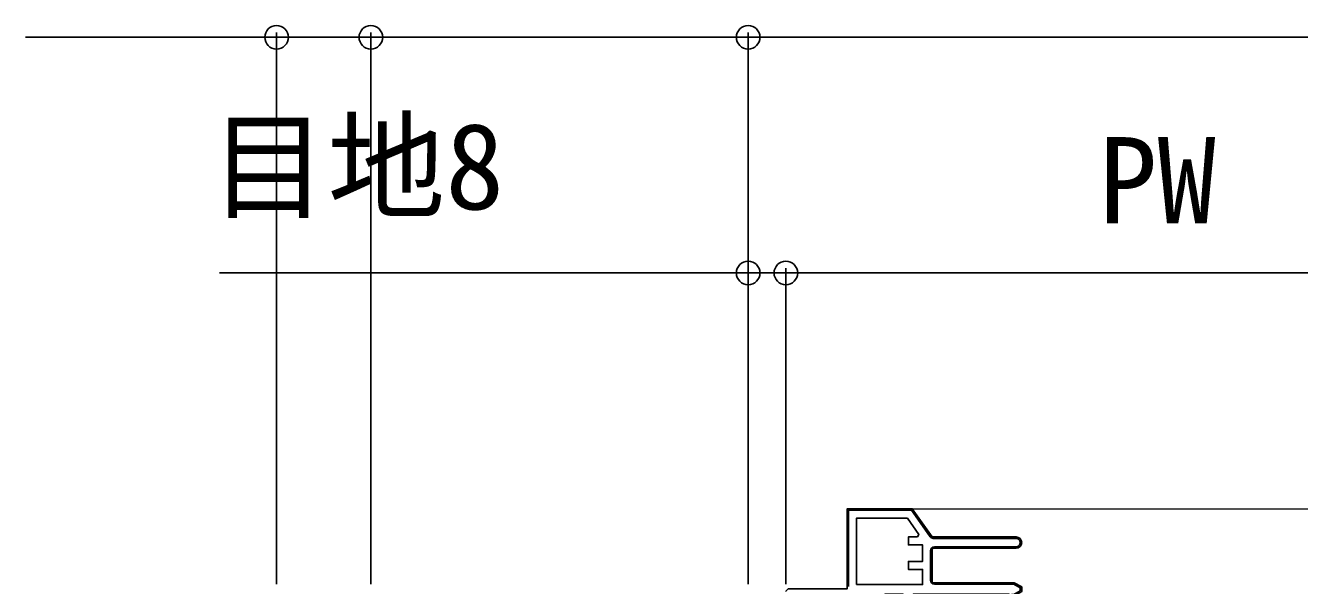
# Model space of a CAD drawing. Units: millimetres, scale not verified. Extents: x -1750 to 1750, y -2600 to 2589.
# Drawn here: x -72.8 to 197.4, y 1954.3 to 2073.1 of the extents above; entities that cross this region are included whole.
import ezdxf
from ezdxf.enums import TextEntityAlignment as Align

# ---------------------------------------------------------------- set-up
doc = ezdxf.new("R2010")
doc.units = ezdxf.units.MM
doc.header["$LTSCALE"] = 14
doc.layers.add('0-3_YKK_11', color=7, linetype='Continuous')
doc.layers.add('0-7_YKK_D', color=6, linetype='Continuous')
doc.layers.add('0-4_YKK_12', color=1, linetype='Continuous', lineweight=18)
doc.styles.add('ＭＳ ゴシック', font='')
doc.styles.get('ＭＳ ゴシック').set_extended_font_data('MS Gothic')

msp = doc.modelspace()

# ---------------------------------------------------------------- linework, layer by layer
at = {"layer": '0-3_YKK_11'}
for p, q in [((102.87, 1970.62), (103.17, 1970.32)), ((105.69, 1970.62), (105.99, 1970.32)), ((108.52, 1970.62), (108.82, 1970.32)), ((111.35, 1970.62), (111.65, 1970.32)), ((114.18, 1970.62), (114.48, 1970.32)), ((101.44, 1969.22), (101.74, 1968.92)), ((116.49, 1968.31), (117.71, 1967.09)), ((101.44, 1966.39), (101.74, 1966.09)), ((137.24, 1964.32), (119.7, 1964.32)), ((120.18, 1964.62), (120.48, 1964.32)), ((123.01, 1964.62), (123.31, 1964.32)), ((125.84, 1964.62), (126.14, 1964.32)), ((128.66, 1964.62), (128.96, 1964.32)), ((131.49, 1964.62), (131.79, 1964.32)), ((134.32, 1964.62), (134.62, 1964.32)), ((137.15, 1964.62), (137.48, 1964.29)), ((101.44, 1963.56), (101.74, 1963.26)), ((119.14, 1955.42), (119.14, 1961.72)), ((119.55, 1962.42), (119.78, 1962.2)), ((119.94, 1962.52), (137.24, 1962.52)), ((122.28, 1962.52), (122.58, 1962.22)), ((125.11, 1962.52), (125.41, 1962.22)), ((127.94, 1962.52), (128.24, 1962.22)), ((130.76, 1962.52), (131.06, 1962.22)), ((133.59, 1962.52), (133.89, 1962.22)), ((136.42, 1962.52), (136.72, 1962.22)), ((138.11, 1963.67), (138.44, 1963.34)), ((101.44, 1960.74), (101.74, 1960.44)), ((119.14, 1960.01), (119.44, 1959.71)), ((101.44, 1957.91), (101.74, 1957.61)), ((119.14, 1957.18), (119.44, 1956.88)), ((101.44, 1955.08), (101.74, 1954.78)), ((121.39, 1954.92), (121.69, 1954.62)), ((124.22, 1954.92), (124.52, 1954.62)), ((127.05, 1954.92), (127.35, 1954.62)), ((129.88, 1954.92), (130.18, 1954.62)), ((132.71, 1954.92), (133.01, 1954.62)), ((135.54, 1954.92), (135.84, 1954.62))]:
    msp.add_line(p, q, dxfattribs=at)
for points in [[(137.24, 1964.62), (119.44, 1964.62), (115.24, 1970.62), (101.44, 1970.62), (101.44, 1953.62), (88.94, 1953.62), (88.44, 1953.12), (88.94, 1953.62), (101.44, 1953.62), (101.44, 1970.62), (115.24, 1970.62), (119.44, 1964.62)], [(103.44, 1954.52), (103.44, 1968.62), (114.2, 1968.62), (116.62, 1965.16), (116.34, 1964.62), (114.44, 1964.62), (114.44, 1962.92), (117.44, 1962.92), (117.44, 1959.42), (114.44, 1959.42), (114.44, 1957.72), (117.44, 1957.72), (117.44, 1954.52)]]:
    msp.add_lwpolyline(points, close=True, dxfattribs=at)
for points in [[(119.04, 1964.66), (115.08, 1970.32), (101.74, 1970.32), (101.74, 1954.12)], [(137.24, 1962.22), (119.44, 1962.22), (119.44, 1954.92), (136.88, 1954.92), (138.44, 1954.02), (138.44, 1953.02), (136.88, 1952.12), (136.44, 1952.12), (136.04, 1952.32), (135.64, 1952.52), (115.44, 1952.52), (113.94, 1951.02), (112.88, 1951.02), (113.28, 1952.52), (109.44, 1952.52), (109.44, 1915.32), (113.49, 1915.32), (112.88, 1917.62), (113.94, 1917.62), (116.24, 1915.32), (132.74, 1915.32), (133.2, 1915.02), (116.45, 1915.02)], [(138.44, 1954.02), (136.88, 1954.92), (119.44, 1954.92), (119.44, 1962.22), (137.24, 1962.22)], [(136.28, 1952.5), (136.44, 1952.42), (136.8, 1952.42), (138.14, 1953.2), (138.14, 1953.85), (136.8, 1954.62), (119.94, 1954.62)]]:
    msp.add_lwpolyline(points, dxfattribs=at)
for centre, radius, start, end in [((119.7, 1965.12), 0.8, 214.9921, 270), ((137.24, 1963.42), 1.2, 270, 90), ((137.24, 1963.42), 1.2, 270, 90), ((137.24, 1963.42), 0.9, 270, 90), ((119.94, 1961.72), 0.8, 90, 180), ((119.94, 1955.42), 0.8, 180, 270)]:
    msp.add_arc(centre, radius, start, end, dxfattribs=at)
at = {"layer": '0-4_YKK_12', "color": 2}
msp.add_line((114.98, 1970.62), (258.94, 1970.62), dxfattribs=at)
at = {"layer": '0-7_YKK_D'}
for p, q in [((-19.56, 1954.62), (-19.56, 2071.62)), ((0.44, 1954.62), (0.44, 2071.62)), ((0.44, 1954.62), (0.44, 2071.62)), ((0.44, 2070.62), (80.44, 2070.62)), ((80.44, 1954.62), (80.44, 2071.62)), ((80.44, 1954.62), (80.44, 2071.62)), ((80.44, 2070.62), (280.44, 2070.62)), ((80.44, 1954.62), (80.44, 2021.62)), ((88.44, 1954.62), (88.44, 2021.62)), ((88.44, 1954.62), (88.44, 2021.62)), ((80.44, 2020.62), (-31.66, 2020.62)), ((88.44, 2020.62), (80.44, 2020.62)), ((88.44, 2020.62), (98.44, 2020.62)), ((88.44, 2020.62), (272.44, 2020.62))]:
    msp.add_line(p, q, dxfattribs=at)
msp.add_lwpolyline([(0.44, 2070.62), (-19.56, 2070.62), (-72.8, 2070.62)], dxfattribs=at)
for centre in [(-19.56, 2070.62), (0.44, 2070.62), (0.44, 2070.62), (80.44, 2070.62), (80.44, 2070.62), (80.44, 2020.62), (88.44, 2020.62), (88.44, 2020.62)]:
    msp.add_circle(centre, 2.5, dxfattribs=at)

# ---------------------------------------------------------------- texts
at = {"layer": '0-7_YKK_D', "style": 'ＭＳ ゴシック'}
for s, p in [('目地8', (-33.77, 2028.61)), ('PW', (154.73, 2025.62))]:
    msp.add_text(s, height=18.33, dxfattribs=at).set_placement(p, align=Align.BOTTOM_LEFT)

doc.saveas('drawing.dxf')
